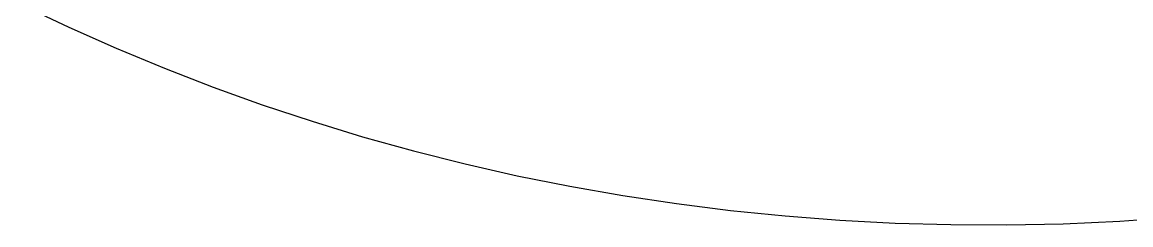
# Model space of a CAD drawing. Header units: millimetres. Extents: x -962 to 3068, y -237 to 2578.
# Drawn here: x 230.748 to 233.401, y 457.138 to 457.623 of the extents above; entities that cross this region are included whole.
import ezdxf

# ---------------------------------------------------------------- set-up
doc = ezdxf.new("R2010")
doc.units = ezdxf.units.MM
doc.header["$MEASUREMENT"] = 0
doc.layers.add('Utwórz2D linie widoczne', color=7, linetype='Continuous', true_color=0x000000)

msp = doc.modelspace()

# ---------------------------------------------------------------- linework, layer by layer
at = {"layer": 'Utwórz2D linie widoczne'}
for p, q in [((230.748, 457.6634), (230.8599, 457.6105)), ((230.8599, 457.6105), (230.9733, 457.5602)), ((230.9733, 457.5602), (231.0883, 457.5125)), ((231.0883, 457.5125), (231.2048, 457.4674)), ((231.2048, 457.4674), (231.3227, 457.4251)), ((231.3227, 457.4251), (231.4421, 457.3855)), ((231.4421, 457.3855), (231.5629, 457.3487)), ((231.5629, 457.3487), (231.6849, 457.3147)), ((231.6849, 457.3147), (231.8083, 457.2836)), ((231.8083, 457.2836), (231.933, 457.2553)), ((231.933, 457.2553), (232.0588, 457.23)), ((232.0588, 457.23), (232.1859, 457.2077)), ((232.1859, 457.2077), (232.3141, 457.1884)), ((232.3141, 457.1884), (232.4433, 457.1721)), ((232.4433, 457.1721), (232.5737, 457.1589)), ((232.5737, 457.1589), (232.705, 457.1488)), ((233.3747, 457.1465), (233.5088, 457.1557)), ((232.705, 457.1488), (232.8373, 457.1419)), ((232.8373, 457.1419), (232.9706, 457.1381)), ((232.9706, 457.1381), (233.1047, 457.1376)), ((233.1047, 457.1376), (233.2397, 457.1404)), ((233.2397, 457.1404), (233.3747, 457.1465))]:
    msp.add_line(p, q, dxfattribs=at)

doc.saveas('drawing.dxf')
